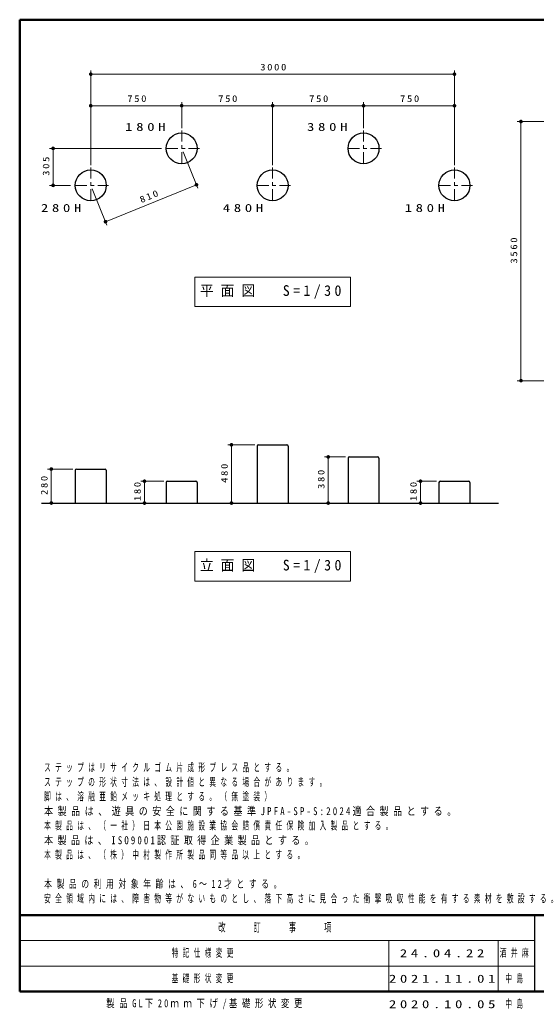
# Model space of a CAD drawing. Units: millimetres on the paper, with parts at other scales. Extents: x -385 to 0, y -5 to 267.
# Drawn here: x -385 to -243, y -4.9 to 267 of the extents above; entities that cross this region are included whole.
import ezdxf

# ---------------------------------------------------------------- set-up
doc = ezdxf.new("R2010")
doc.units = ezdxf.units.MM
doc.linetypes.add('USER2', pattern=[6, 3, -1, 1, -1])
doc.layers.add('LY_1', color=7, linetype='Continuous', lineweight=13)
doc.styles.add('ＭＳ ゴシック', font='')
doc.styles.get('ＭＳ ゴシック').set_extended_font_data('MS Gothic')

# ---------------------------------------------------------------- blocks, each defined once
blk = doc.blocks.new('filled_dot')
at = {"color": 0, "linetype": 'Continuous', "lineweight": -2, "const_width": 1.25}
blk.add_lwpolyline([(-0.625, 0, 1), (0.625, 0, 1)], format="xyb", close=True, dxfattribs=at)

msp = doc.modelspace()

# ---------------------------------------------------------------- linework, layer by layer
at = {"layer": 'LY_1', "lineweight": 50}
for p, q in [((0, 267), (-385, 267)), ((-385, 267), (-385, 0)), ((-385, 21), (0, 21)), ((-385, 0), (0, 0))]:
    msp.add_line(p, q, dxfattribs=at)
at = {"layer": 'LY_1'}
for p, q in [((-365.483, 227.086), (-365.483, 253.053)), ((-265.483, 227.086), (-265.483, 253.053)), ((-365.483, 252.053), (-265.483, 252.053)), ((-365.483, 243.388), (-340.483, 243.388)), ((-340.483, 237.253), (-340.483, 244.388)), ((-340.483, 243.388), (-315.483, 243.388)), ((-315.483, 227.086), (-315.483, 244.388)), ((-315.483, 243.388), (-290.483, 243.388)), ((-290.483, 237.253), (-290.483, 244.388)), ((-290.483, 243.388), (-265.483, 243.388)), ((-199.805, 239.036), (-248.2, 239.036)), ((-247.2, 167.836), (-247.2, 239.036)), ((-346.066, 231.669), (-376.837, 231.669)), ((-375.837, 221.503), (-375.837, 231.669)), ((-340.106, 230.743), (-336.048, 220.763)), ((-371.066, 221.503), (-376.837, 221.503)), ((-365.106, 220.576), (-361.048, 210.596)), ((-336.424, 221.689), (-361.424, 211.522)), ((-336.883, 196.307), (-336.883, 188.174)), ((-294.083, 196.307), (-336.883, 196.307)), ((-294.083, 188.174), (-294.083, 196.307)), ((-336.883, 188.174), (-294.083, 188.174)), ((-199.805, 167.836), (-248.2, 167.836)), ((-320.4, 150.212), (-327.796, 150.212)), ((-326.796, 134.212), (-326.796, 150.212)), ((-295.4, 146.879), (-301.195, 146.879)), ((-300.195, 134.212), (-300.195, 146.879)), ((-370.4, 143.546), (-377.336, 143.546)), ((-376.336, 134.212), (-376.336, 143.546)), ((-345.4, 140.212), (-351.711, 140.212)), ((-350.711, 134.212), (-350.711, 140.212)), ((-270.4, 140.212), (-275.815, 140.212)), ((-274.815, 134.212), (-274.815, 140.212)), ((-336.883, 120.869), (-336.883, 112.736)), ((-294.083, 120.869), (-336.883, 120.869)), ((-294.083, 112.736), (-294.083, 120.869)), ((-336.883, 112.736), (-294.083, 112.736)), ((-385, 14), (-243.5, 14)), ((-283.5, 14), (-283.5, 0)), ((-253.5, 14), (-253.5, 0)), ((-385, 7), (-243.5, 7))]:
    msp.add_line(p, q, dxfattribs=at)
at = {"layer": 'LY_1', "linetype": 'USER2'}
for p, q in [((-340.483, 236.586), (-340.483, 226.753)), ((-290.483, 236.586), (-290.483, 226.753)), ((-335.566, 231.669), (-345.4, 231.669)), ((-285.566, 231.669), (-295.4, 231.669)), ((-365.483, 226.419), (-365.483, 216.586)), ((-315.483, 226.419), (-315.483, 216.586)), ((-265.483, 226.419), (-265.483, 216.586)), ((-360.566, 221.503), (-370.4, 221.503)), ((-310.566, 221.503), (-320.4, 221.503)), ((-260.566, 221.503), (-270.4, 221.503))]:
    msp.add_line(p, q, dxfattribs=at)
at = {"layer": 'LY_1', "lineweight": 25}
for p, q in [((-319.733, 149.879), (-319.733, 134.212)), ((-319.4, 150.212), (-311.566, 150.212)), ((-311.233, 149.879), (-311.233, 134.212)), ((-294.4, 146.879), (-286.566, 146.879)), ((-294.733, 146.546), (-294.733, 134.212)), ((-286.233, 146.546), (-286.233, 134.212)), ((-369.733, 143.212), (-369.733, 134.212)), ((-369.4, 143.546), (-361.566, 143.546)), ((-361.233, 143.212), (-361.233, 134.212)), ((-344.733, 139.879), (-344.733, 134.212)), ((-344.4, 140.212), (-336.566, 140.212)), ((-336.233, 139.879), (-336.233, 134.212)), ((-269.733, 139.879), (-269.733, 134.212)), ((-269.4, 140.212), (-261.566, 140.212)), ((-261.233, 139.879), (-261.233, 134.212)), ((-378.999, 134.212), (-253.346, 134.212)), ((-243.5, 21), (-243.5, 0))]:
    msp.add_line(p, q, dxfattribs=at)
for centre in [(-340.483, 231.669), (-290.483, 231.669), (-365.483, 221.503), (-315.483, 221.503), (-265.483, 221.503)]:
    msp.add_circle(centre, 4.25, dxfattribs=at)
for centre, start, end in [((-319.4, 149.879), 90, 180), ((-311.566, 149.879), 0, 90), ((-294.4, 146.546), 90, 180), ((-286.566, 146.546), 0, 90), ((-369.4, 143.212), 90, 180), ((-361.566, 143.212), 0, 90), ((-344.4, 139.879), 90, 180), ((-336.566, 139.879), 0, 90), ((-269.4, 139.879), 90, 180), ((-261.566, 139.879), 0, 90)]:
    msp.add_arc(centre, 0.333, start, end, dxfattribs=at)

# ---------------------------------------------------------------- block references
at = {"layer": 'LY_1', "xscale": 0.4, "yscale": 0.4}
for p in [(-365.483, 252.053), (-365.483, 243.388), (-340.483, 243.388), (-315.483, 243.388), (-290.483, 243.388)]:
    msp.add_blockref('filled_dot', p, dxfattribs=at)
for p, rotation in [((-265.483, 252.053), 180), ((-340.483, 243.388), 180), ((-315.483, 243.388), 180), ((-290.483, 243.388), 180), ((-265.483, 243.388), 180), ((-247.2, 239.036), 270), ((-375.837, 231.669), 270), ((-375.837, 221.503), 90), ((-336.424, 221.689), 202.1), ((-361.424, 211.522), 22.1), ((-247.2, 167.836), 90), ((-326.796, 150.212), 270), ((-300.195, 146.879), 270), ((-376.336, 143.546), 270), ((-350.711, 140.212), 270), ((-274.815, 140.212), 270), ((-376.336, 134.212), 90), ((-350.711, 134.212), 90), ((-326.796, 134.212), 90), ((-300.195, 134.212), 90), ((-274.815, 134.212), 90)]:
    msp.add_blockref('filled_dot', p, dxfattribs=dict(at, rotation=rotation))

# ---------------------------------------------------------------- texts
at = {"layer": 'LY_1', "style": 'ＭＳ ゴシック'}
for s, insert, char_height, attachment_point in [('\\T1.33;\\W1.15;3000', (-315.06, 253.053), 1.833, 8), ('\\T1.33;\\W1.15;750', (-352.568, 244.388), 1.833, 8), ('\\T1.33;\\W1.15;750', (-327.568, 244.388), 1.833, 8), ('\\T1.33;\\W1.15;750', (-302.568, 244.388), 1.833, 8), ('\\T1.33;\\W1.15;750', (-277.568, 244.388), 1.833, 8), ('\\T1.5;\\W1.35;180H', (-356.018, 237.552), 2.199, 4), ('\\T1.5;\\W1.35;380H', (-306.018, 237.552), 2.199, 4), ('\\T1.5;\\W1.35;280H', (-379.184, 215.28), 2.199, 4), ('\\T1.5;\\W1.35;480H', (-329.184, 215.28), 2.199, 4), ('\\T1.5;\\W1.35;180H', (-279.184, 215.28), 2.199, 4), ('\\T1.5;\\W0.95;平面図\u3000S=1/30', (-335.483, 192.24), 2.933, 4), ('\\T1.5;\\W0.95;立面図\u3000S=1/30', (-335.483, 116.803), 2.933, 4), ('\\T1.64;\\W0.6;ステップはリサイクルゴム片成形プレス品とする。', (-378.309, 60.205), 2.199, 7), ('\\T1.64;\\W0.6;ステップの形状寸法は、設計値と異なる場合があります。', (-378.309, 56.205), 2.199, 7), ('\\T1.64;\\W0.6;脚は、溶融亜鉛メッキ処理とする。（無塗装）', (-378.309, 52.205), 2.199, 7), ('\\T1.51;\\W0.8;本製品は、遊具の安全に関する基準JPFA-SP-S:2024適合製品とする。', (-378.309, 48.205), 2.199, 7), ('\\T1.64;\\W0.6;本製品は、（一社）日本公園施設業協会賠償責任保険加入製品とする。', (-378.309, 44.205), 2.199, 7), ('\\T1.5;\\W0.8;本製品は、ISO9001認証取得企業製品とする。', (-378.309, 40.205), 2.199, 7), ('\\T1.64;\\W0.6;本製品は、（株）中村製作所製品同等品以上とする。', (-378.309, 36.205), 2.199, 7), ('\\T1.58;\\W0.7;本製品の利用対象年齢は、6～12才とする。', (-378.309, 28.205), 2.199, 7), ('\\T1.64;\\W0.6;安全領域内には、障害物等がないものとし、落下高さに見合った衝撃吸収性能を有する素材を敷設する。', (-378.309, 24.205), 2.199, 7), ('\\T1.64;\\W0.6;改\u3000\u3000訂\u3000\u3000事\u3000\u3000項', (-314.25, 17.5), 2.346, 5), ('\\T1.64;\\W0.6;特記仕様変更', (-343.25, 10.5), 2.199, 4), ('\\T1.5;\\W1.35;24.04.22', (-280.5, 10.5), 2.199, 4), ('\\T1.64;\\W0.6;酒井麻', (-253, 10.5), 2.199, 4), ('\\T1.64;\\W0.6;基礎形状変更', (-343.25, 3.5), 2.199, 4), ('\\T1.5;\\W1.35;2021.11.01', (-283.5, 3.5), 2.199, 4), ('\\T1.64;\\W0.6;中島', (-251.5, 3.5), 2.199, 4), ('\\T1.55;\\W0.75;製品GL下20ｍｍ下げ/基礎形状変更', (-361.25, -3.5), 2.199, 4), ('\\T1.5;\\W1.35;2020.10.05', (-283.5, -3.5), 2.199, 4), ('\\T1.64;\\W0.6;中島', (-251.5, -3.5), 2.199, 4)]:
    msp.add_mtext(s, dxfattribs=dict(at, insert=insert, char_height=char_height, attachment_point=attachment_point))
at = {"layer": 'LY_1', "char_height": 1.833, "attachment_point": 8, "style": 'ＭＳ ゴシック'}
for s, insert, rotation in [('\\T1.33;\\W1.15;305', (-376.837, 227.001), 90), ('\\T1.33;\\W1.15;810', (-348.911, 217.691), 22.13), ('\\T1.33;\\W1.15;3560', (-248.2, 203.845), 90), ('\\T1.33;\\W1.15;480', (-327.796, 142.628), 90), ('\\T1.33;\\W1.15;280', (-377.336, 139.294), 90), ('\\T1.33;\\W1.15;380', (-301.195, 140.961), 90), ('\\T1.33;\\W1.15;180', (-351.711, 137.633), 90), ('\\T1.33;\\W1.15;180', (-275.815, 137.633), 90)]:
    msp.add_mtext(s, dxfattribs=dict(at, insert=insert, rotation=rotation))

doc.saveas('drawing.dxf')
